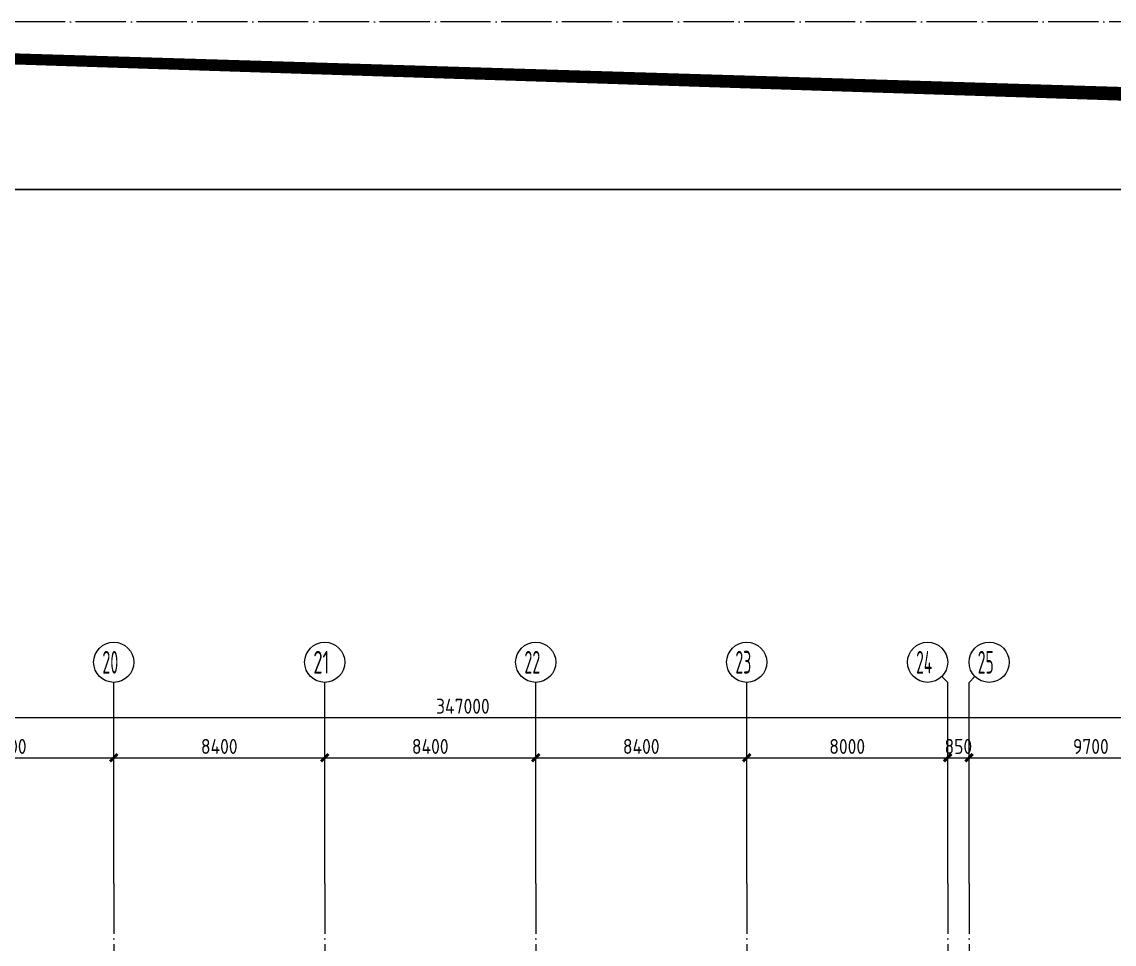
# Model space of a CAD drawing. Header units: inches. Extents: x 0 to 1813292486, y 0 to 3473589894.
# Drawn here: x 600578627 to 600622113, y 3473301276 to 3473337971 of the extents above; entities that cross this region are included whole.
import ezdxf
from ezdxf.enums import TextEntityAlignment as Align

# ---------------------------------------------------------------- set-up
doc = ezdxf.new("R2010")
doc.units = ezdxf.units.IN
doc.header["$LTSCALE"] = 1000
doc.header["$MEASUREMENT"] = 0
doc.linetypes.add('AX-MALL-GIRD-200$0$DOTE', pattern=[2.4200000000000004, 2, -0.2, 0.02, -0.2])
for name, color, linetype in [('A-Anno-Note', 241, 'Continuous'), ('AX-MALL-DIM-P02$0$A-Anno-Dims', 3, 'Continuous'), ('AX-MALL-DIM-P02$0$A-Detl-Thin', 131, 'Continuous'), ('AX-MALL-GIRD-200$0$A-Grid', 222, 'AX-MALL-GIRD-200$0$DOTE'), ('AX-MALL-GIRD-200$0$A-Grid-Iden', 11, 'Continuous'), ('AX-MALL-P02-200$0$A-Anno-Note', 241, 'Continuous'), ('AX-MALL-P02-200$0$X-Tlbk', 4, 'Continuous'), ('AX-MALL-WALL-P02$0$A-Anno-Note', 241, 'Continuous'), ('AX-MALL-WALL-P02-QT$0$A-Wind', 4, 'Continuous'), ('AX-MALL-ZTKD-P02$0$A-Anno-Note', 241, 'Continuous'), ('AXIS_TEXT', 7, 'Continuous')]:
    doc.layers.add(name, color=color, linetype=linetype)
doc.layers.add('yichutu', color=7, linetype='Continuous', true_color=0xffffff, plot=False)
doc.styles.add('AX-MALL-DIM-P02$0$_TCH_DIM_T3', font='gbenor.shx')
doc.styles.add('AX-MALL-GIRD-200$0$_TCH_AXIS', font='gbenor.shx', dxfattribs={"bigfont": 'gbcbig.shx'})
doc.styles.add('AX-MALL-GIRD-200$0$_TCH_DIM_T3', font='gbenor.shx')
doc.styles.add('COMPLEX', font='gbenor.shx', dxfattribs={"bigfont": 'gbcbig.shx'})
doc.dimstyles.new('AX-MALL-DIM-P02$0$_TCH_ARCH&&180', dxfattribs={"dimtxt": 535.5, "dimasz": 270, "dimexe": 450, "dimexo": 450, "dimgap": 137.25, "dimtad": 1, "dimdec": 0, "dimzin": 0, "dimdsep": 46, "dimtxsty": 'AX-MALL-DIM-P02$0$_TCH_DIM_T3', "dimblk": 'AX-MALL-DIM-P02$0$_ArchTick', "dimcen": 0.09, "dimclrt": 7, "dimazin": 2, "dimtfac": 1, "dimtdec": 0, "dimtix": 1, "dimtmove": 2, "dimatfit": 3, "dimfxl": 500, "dimtolj": 1, "dimtzin": 0, "dimarcsym": 0})
doc.dimstyles.new('AX-MALL-GIRD-200$0$_TCH_ARCH&&200', dxfattribs={"dimtxt": 595, "dimasz": 300, "dimexe": 500, "dimexo": 500, "dimgap": 152.5, "dimtad": 1, "dimdec": 0, "dimzin": 0, "dimdsep": 46, "dimtxsty": 'AX-MALL-GIRD-200$0$_TCH_DIM_T3', "dimblk": 'AX-MALL-GIRD-200$0$_ArchTick', "dimcen": 0.09, "dimclrt": 7, "dimazin": 2, "dimtfac": 1, "dimtdec": 0, "dimtix": 1, "dimtmove": 2, "dimatfit": 3, "dimfxl": 500, "dimtolj": 1, "dimtzin": 0, "dimarcsym": 0})

# ---------------------------------------------------------------- blocks, each defined once
blk = doc.blocks.new('_AXISO')
blk.add_circle((0, 0), 0.5)
at = {"layer": 'AXIS_TEXT', "style": 'COMPLEX', "width": 1.041666666666667}
blk.add_attdef('A', text='', height=0.56, dxfattribs=at).set_placement((-0.25, -0.28), (0.25, -0.28), align=Align.FIT)
blk = doc.blocks.new('AX-MALL-GIRD-200$0$_ArchTick')
at = {"color": 0, "linetype": 'ByBlock', "const_width": 0.4}
blk.add_lwpolyline([(-0.5, -0.5), (0.5, 0.5)], dxfattribs=at)
blk = doc.blocks.new('*D359')
at = {"layer": 'AX-MALL-GIRD-200$0$A-Grid-Iden', "color": 0, "lineweight": -2, "transparency": 16777216}
for p, q in [((600267989.9262162, 3473213084.920611), (600270293.9389054, 3473219269.70238)), ((600270119.3924896, 3473218801.158306), (600595288.9794267, 3473097665.945708)), ((600593159.5131532, 3473091949.708013), (600595463.5258425, 3473098134.489782))]:
    blk.add_line(p, q, dxfattribs=at)
at = {"layer": 'AX-MALL-GIRD-200$0$A-Grid-Iden', "color": 0, "lineweight": -2, "transparency": 16777216, "xscale": 300, "yscale": 300, "zscale": 300}
for p, rotation in [((600270119.3924896, 3473218801.158306), 159.568161308997), ((600595288.9794267, 3473097665.945708), 339.568161308997)]:
    blk.add_blockref('AX-MALL-GIRD-200$0$_ArchTick', p, dxfattribs=dict(at, rotation=rotation))
at = {"layer": 'AX-MALL-GIRD-200$0$A-Grid-Iden', "color": 7, "transparency": 16777216, "insert": (600432861.2777324, 3473158655.241673), "char_height": 595, "attachment_point": 5, "rotation": 339.56816132295063, "style": 'AX-MALL-GIRD-200$0$_TCH_DIM_T3'}
blk.add_mtext('\\A1;347000', dxfattribs=at)
blk = doc.blocks.new('*D378')
at = {"layer": 'AX-MALL-GIRD-200$0$A-Grid-Iden', "color": 0, "lineweight": -2, "transparency": 16777216}
for p, q in [((600409677.6540108, 3473160302.084458), (600411423.1181691, 3473164987.525192)), ((600411248.5717533, 3473164518.981119), (600419120.1121868, 3473161586.601332)), ((600417549.1944443, 3473157369.704672), (600419294.6586026, 3473162055.145405))]:
    blk.add_line(p, q, dxfattribs=at)
at = {"layer": 'AX-MALL-GIRD-200$0$A-Grid-Iden', "color": 0, "lineweight": -2, "transparency": 16777216, "xscale": 300, "yscale": 300, "zscale": 300}
for p, rotation in [((600411248.5717533, 3473164518.981119), 159.5681613084339), ((600419120.1121868, 3473161586.601332), 339.568161308434)]:
    blk.add_blockref('AX-MALL-GIRD-200$0$_ArchTick', p, dxfattribs=dict(at, rotation=rotation))
at = {"layer": 'AX-MALL-GIRD-200$0$A-Grid-Iden', "color": 7, "transparency": 16777216, "insert": (600415341.4337444, 3473163474.480892), "char_height": 595, "attachment_point": 5, "rotation": 339.56816133717393, "style": 'AX-MALL-GIRD-200$0$_TCH_DIM_T3'}
blk.add_mtext('\\A1;8400', dxfattribs=at)
blk = doc.blocks.new('*D379')
at = {"layer": 'AX-MALL-GIRD-200$0$A-Grid-Iden', "color": 0, "lineweight": -2, "transparency": 16777216}
for p, q in [((600417549.1944442, 3473157369.704671), (600419294.6586027, 3473162055.145405)), ((600419120.1121867, 3473161586.601332), (600426991.6526194, 3473158654.221546)), ((600425420.7348769, 3473154437.324885), (600427166.1990354, 3473159122.765619))]:
    blk.add_line(p, q, dxfattribs=at)
at = {"layer": 'AX-MALL-GIRD-200$0$A-Grid-Iden', "color": 0, "lineweight": -2, "transparency": 16777216, "xscale": 300, "yscale": 300, "zscale": 300}
for p, rotation in [((600419120.1121867, 3473161586.601332), 159.568161309211), ((600426991.6526194, 3473158654.221546), 339.568161309211)]:
    blk.add_blockref('AX-MALL-GIRD-200$0$_ArchTick', p, dxfattribs=dict(at, rotation=rotation))
at = {"layer": 'AX-MALL-GIRD-200$0$A-Grid-Iden', "color": 7, "transparency": 16777216, "insert": (600423212.9741772, 3473160542.101105), "char_height": 595, "attachment_point": 5, "rotation": 339.56816132295063, "style": 'AX-MALL-GIRD-200$0$_TCH_DIM_T3'}
blk.add_mtext('\\A1;8400', dxfattribs=at)
blk = doc.blocks.new('*D380')
at = {"layer": 'AX-MALL-GIRD-200$0$A-Grid-Iden', "color": 0, "lineweight": -2, "transparency": 16777216}
for p, q in [((600425420.734877, 3473154437.324886), (600427166.1990353, 3473159122.76562)), ((600426991.6526195, 3473158654.221546), (600434863.1930532, 3473155721.84176)), ((600433292.2753108, 3473151504.945099), (600435037.739469, 3473156190.385833))]:
    blk.add_line(p, q, dxfattribs=at)
at = {"layer": 'AX-MALL-GIRD-200$0$A-Grid-Iden', "color": 0, "lineweight": -2, "transparency": 16777216, "xscale": 300, "yscale": 300, "zscale": 300}
for p, rotation in [((600426991.6526195, 3473158654.221546), 159.5681613090017), ((600434863.1930532, 3473155721.84176), 339.5681613090017)]:
    blk.add_blockref('AX-MALL-GIRD-200$0$_ArchTick', p, dxfattribs=dict(at, rotation=rotation))
at = {"layer": 'AX-MALL-GIRD-200$0$A-Grid-Iden', "color": 7, "transparency": 16777216, "insert": (600431084.5146106, 3473157609.72132), "char_height": 595, "attachment_point": 5, "rotation": 339.56816132295063, "style": 'AX-MALL-GIRD-200$0$_TCH_DIM_T3'}
blk.add_mtext('\\A1;8400', dxfattribs=at)
blk = doc.blocks.new('*D381')
at = {"layer": 'AX-MALL-GIRD-200$0$A-Grid-Iden', "color": 0, "lineweight": -2, "transparency": 16777216}
for p, q in [((600433292.2753105, 3473151504.945099), (600435037.739469, 3473156190.385833)), ((600434863.1930532, 3473155721.84176), (600442734.7334859, 3473152789.461974)), ((600441163.8157432, 3473148572.565313), (600442909.2799017, 3473153258.006047))]:
    blk.add_line(p, q, dxfattribs=at)
at = {"layer": 'AX-MALL-GIRD-200$0$A-Grid-Iden', "color": 0, "lineweight": -2, "transparency": 16777216, "xscale": 300, "yscale": 300, "zscale": 300}
for p, rotation in [((600434863.1930532, 3473155721.84176), 159.5681613094948), ((600442734.7334859, 3473152789.461974), 339.5681613094948)]:
    blk.add_blockref('AX-MALL-GIRD-200$0$_ArchTick', p, dxfattribs=dict(at, rotation=rotation))
at = {"layer": 'AX-MALL-GIRD-200$0$A-Grid-Iden', "color": 7, "transparency": 16777216, "insert": (600438956.0550439, 3473154677.341532), "char_height": 595, "attachment_point": 5, "rotation": 339.5681613017562, "style": 'AX-MALL-GIRD-200$0$_TCH_DIM_T3'}
blk.add_mtext('\\A1;8400', dxfattribs=at)
blk = doc.blocks.new('*D382')
at = {"layer": 'AX-MALL-GIRD-200$0$A-Grid-Iden', "color": 0, "lineweight": -2, "transparency": 16777216}
for p, q in [((600441163.8157433, 3473148572.565313), (600442909.2799019, 3473153258.006047)), ((600442734.7334858, 3473152789.461974), (600450231.4386594, 3473149996.71932)), ((600448660.5209169, 3473145779.822659), (600450405.9850755, 3473150465.263393))]:
    blk.add_line(p, q, dxfattribs=at)
at = {"layer": 'AX-MALL-GIRD-200$0$A-Grid-Iden', "color": 0, "lineweight": -2, "transparency": 16777216, "xscale": 300, "yscale": 300, "zscale": 300}
for p, rotation in [((600442734.7334858, 3473152789.461974), 159.5681613086896), ((600450231.4386594, 3473149996.71932), 339.5681613086896)]:
    blk.add_blockref('AX-MALL-GIRD-200$0$_ArchTick', p, dxfattribs=dict(at, rotation=rotation))
at = {"layer": 'AX-MALL-GIRD-200$0$A-Grid-Iden', "color": 7, "transparency": 16777216, "insert": (600446640.1778467, 3473151814.780313), "char_height": 595, "attachment_point": 5, "rotation": 339.56816132295063, "style": 'AX-MALL-GIRD-200$0$_TCH_DIM_T3'}
blk.add_mtext('\\A1;8000', dxfattribs=at)
blk = doc.blocks.new('*D383')
at = {"layer": 'AX-MALL-GIRD-200$0$A-Grid-Iden', "color": 0, "lineweight": -2, "transparency": 16777216}
for p, q in [((600448660.5209169, 3473145779.82266), (600450405.9850755, 3473150465.263394)), ((600449457.045842, 3473145483.093753), (600451202.5100006, 3473150168.534487)), ((600450231.4386597, 3473149996.719321), (600451027.9635848, 3473149699.990414))]:
    blk.add_line(p, q, dxfattribs=at)
at = {"layer": 'AX-MALL-GIRD-200$0$A-Grid-Iden', "color": 0, "lineweight": -2, "transparency": 16777216, "xscale": 300, "yscale": 300, "zscale": 300}
for p, rotation in [((600450231.4386597, 3473149996.719321), 159.5681613063323), ((600451027.9635848, 3473149699.990414), 339.5681613063323)]:
    blk.add_blockref('AX-MALL-GIRD-200$0$_ArchTick', p, dxfattribs=dict(at, rotation=rotation))
at = {"layer": 'AX-MALL-GIRD-200$0$A-Grid-Iden', "color": 7, "transparency": 16777216, "insert": (600450786.7928965, 3473150270.044533), "char_height": 595, "attachment_point": 5, "rotation": 339.56816132295063, "style": 'AX-MALL-GIRD-200$0$_TCH_DIM_T3'}
blk.add_mtext('\\A1;850', dxfattribs=at)
blk = doc.blocks.new('*D384')
at = {"layer": 'AX-MALL-GIRD-200$0$A-Grid-Iden', "color": 0, "lineweight": -2, "transparency": 16777216}
for p, q in [((600449457.0458422, 3473145483.093752), (600451202.510001, 3473150168.534487)), ((600451027.9635851, 3473149699.990414), (600460117.7186091, 3473146313.789946)), ((600458546.8008661, 3473142096.893285), (600460292.2650249, 3473146782.334019))]:
    blk.add_line(p, q, dxfattribs=at)
at = {"layer": 'AX-MALL-GIRD-200$0$A-Grid-Iden', "color": 0, "lineweight": -2, "transparency": 16777216, "xscale": 300, "yscale": 300, "zscale": 300}
for p, rotation in [((600451027.9635851, 3473149699.990414), 159.5681613087681), ((600460117.7186091, 3473146313.789946), 339.5681613087681)]:
    blk.add_blockref('AX-MALL-GIRD-200$0$_ArchTick', p, dxfattribs=dict(at, rotation=rotation))
at = {"layer": 'AX-MALL-GIRD-200$0$A-Grid-Iden', "color": 7, "transparency": 16777216, "insert": (600455729.9328709, 3473148428.579845), "char_height": 595, "attachment_point": 5, "rotation": 339.56816132295063, "style": 'AX-MALL-GIRD-200$0$_TCH_DIM_T3'}
blk.add_mtext('\\A1;9700', dxfattribs=at)
blk = doc.blocks.new('AX-MALL-DIM-P02$0$_ArchTick')
at = {"color": 0, "linetype": 'ByBlock', "const_width": 0.4}
blk.add_lwpolyline([(-0.5, -0.5), (0.5, 0.5)], dxfattribs=at)
blk = doc.blocks.new('*D1564')
at = {"layer": 'AX-MALL-DIM-P02$0$A-Anno-Dims', "color": 0, "lineweight": -2, "transparency": 16777216}
for p, q in [((600412133.7630763, 3473146556.71684), (600412590.8370862, 3473147783.664514)), ((600412433.7453122, 3473147361.974847), (600445559.8113129, 3473135021.54327)), ((600445259.8290768, 3473134216.285262), (600445716.9030869, 3473135443.232936))]:
    blk.add_line(p, q, dxfattribs=at)
at = {"layer": 'AX-MALL-DIM-P02$0$A-Anno-Dims', "color": 0, "lineweight": -2, "transparency": 16777216, "xscale": 270, "yscale": 270, "zscale": 270}
for p, rotation in [((600412433.7453122, 3473147361.974847), 159.5681613500913), ((600445559.8113129, 3473135021.54327), 339.5681613500913)]:
    blk.add_blockref('AX-MALL-DIM-P02$0$_ArchTick', p, dxfattribs=dict(at, rotation=rotation))
at = {"layer": 'AX-MALL-DIM-P02$0$A-Anno-Dims', "color": 7, "transparency": 16777216, "insert": (600429138.160909, 3473141571.279758), "char_height": 535.5, "attachment_point": 5, "rotation": 339.5681613500913, "style": 'AX-MALL-DIM-P02$0$_TCH_DIM_T3'}
blk.add_mtext('\\A1;35350', dxfattribs=at)
blk = doc.blocks.new('yct-2230-841-446111.5-168242.05-200.05-7.0')
at = {"layer": 'yichutu', "color": 7, "true_color": 0xffffff}
blk.add_lwpolyline([(0, 0), (0, 168242.05), (446111.5, 168242.05), (446111.5, 0)], close=True, dxfattribs=at)
blk = doc.blocks.new('AX-MALL-GIRD-200')
at = {"layer": 'AX-MALL-GIRD-200$0$A-Grid'}
for p, q in [((600417374.6480286, 3473156901.160599), (600378645.1090794, 3473052937.433517)), ((600425246.1884615, 3473153968.780813), (600386516.6495125, 3473050005.053731)), ((600433117.728895, 3473151036.401026), (600394388.1899457, 3473047072.673945)), ((600440989.2693273, 3473148104.021239), (600402259.7303778, 3473044140.294158)), ((600448485.974502, 3473145311.278587), (600409756.4355524, 3473041347.551506)), ((600449282.4994268, 3473145014.54968), (600410552.9604772, 3473041050.822598))]:
    blk.add_line(p, q, dxfattribs=at)
blk.add_lwpolyline([(600121810.723207, 3473109514.681516), (600627098.0007555, 3472921280.343968), (600690585.7046146, 3473091703.708048), (600185298.4270658, 3473279938.045597)], close=True, dxfattribs=at)
at = {"layer": 'AX-MALL-GIRD-200$0$A-Grid-Iden'}
for p, q in [((600417374.6480284, 3473156901.160598), (600420167.3906819, 3473164397.865773)), ((600425246.1884614, 3473153968.780812), (600428038.9311149, 3473161465.485986)), ((600433117.7288946, 3473151036.401026), (600435910.4715481, 3473158533.1062)), ((600440989.2693274, 3473148104.02124), (600443782.0119809, 3473155600.726414)), ((600451140.9412827, 3473153109.35471), (600451278.7171551, 3473152807.98376)), ((600448485.9745016, 3473145311.278586), (600451278.7171551, 3473152807.98376)), ((600449282.4994264, 3473145014.549679), (600452075.2420799, 3473152511.254853)), ((600452376.6130292, 3473152649.030725), (600452075.2420799, 3473152511.254853))]:
    blk.add_line(p, q, dxfattribs=at)
ref = blk.add_blockref('_AXISO', (600420446.6649473, 3473165147.53629), dxfattribs=dict(at, xscale=1600, yscale=1600, zscale=1600))
ref.add_attrib('A', '20', dxfattribs={"height": 905.0966799187808, "rotation": 339.5681612714663, "style": 'AX-MALL-GIRD-200$0$_TCH_AXIS', "width": 0.5250000000141948}).set_placement((600419864.6058807, 3473164881.439987), (600420458.3146399, 3473164660.266052), align=Align.FIT)
ref = blk.add_blockref('_AXISO', (600428318.2053803, 3473162215.156504), dxfattribs=dict(at, xscale=1600, yscale=1600, zscale=1600))
ref.add_attrib('A', '21', dxfattribs={"height": 905.0966799187808, "rotation": 339.5681613156389, "style": 'AX-MALL-GIRD-200$0$_TCH_AXIS', "width": 0.5249999999688262}).set_placement((600427736.1463137, 3473161949.0602), (600428329.855073, 3473161727.886266), align=Align.FIT)
ref = blk.add_blockref('_AXISO', (600436189.7458135, 3473159282.776718), dxfattribs=dict(at, xscale=1600, yscale=1600, zscale=1600))
ref.add_attrib('A', '22', dxfattribs={"height": 905.0966799187808, "rotation": 339.5681613231658, "style": 'AX-MALL-GIRD-200$0$_TCH_AXIS', "width": 0.5250000001539603}).set_placement((600435607.6867466, 3473159016.680414), (600436201.3955061, 3473158795.50648), align=Align.FIT)
ref = blk.add_blockref('_AXISO', (600444061.2862463, 3473156350.396931), dxfattribs=dict(at, xscale=1600, yscale=1600, zscale=1600))
ref.add_attrib('A', '23', dxfattribs={"height": 905.0966799187808, "rotation": 339.5681613156389, "style": 'AX-MALL-GIRD-200$0$_TCH_AXIS', "width": 0.5249999999688261}).set_placement((600443479.2271795, 3473156084.300628), (600444072.9359388, 3473155863.126694), align=Align.FIT)
ref = blk.add_blockref('_AXISO', (600450808.3209031, 3473153836.928543), dxfattribs=dict(at, xscale=1600, yscale=1600, zscale=1600))
ref.add_attrib('A', '24', dxfattribs={"height": 905.0966799187808, "rotation": 339.5681613156389, "style": 'AX-MALL-GIRD-200$0$_TCH_AXIS', "width": 0.5249999999688263}).set_placement((600450226.2618365, 3473153570.832239), (600450819.9705958, 3473153349.658305), align=Align.FIT)
ref = blk.add_blockref('_AXISO', (600453104.1868626, 3473152981.651105), dxfattribs=dict(at, xscale=1600, yscale=1600, zscale=1600))
ref.add_attrib('A', '25', dxfattribs={"height": 905.0966799187808, "rotation": 339.5681613231658, "style": 'AX-MALL-GIRD-200$0$_TCH_AXIS', "width": 0.5250000001539603}).set_placement((600452522.1277957, 3473152715.554802), (600453115.8365552, 3473152494.380868), align=Align.FIT)
for base, p1, p2, angle, picture, middle, turn in [((600595288.9794267, 3473097665.945708), (600267815.3798003, 3473212616.376537), (600592984.9667375, 3473091481.163939), 339.568161308997, '*D359', (600432861.2777324, 3473158655.241673), 339.5681613229506), ((600419120.1121868, 3473161586.601332), (600409503.1075948, 3473159833.540385), (600417374.6480284, 3473156901.160598), 339.56816130538607, '*D378', (600415341.4337444, 3473163474.480892), 339.5681613371739), ((600426991.6526194, 3473158654.221546), (600417374.6480285, 3473156901.160598), (600425246.1884611, 3473153968.780812), 339.56816130921095, '*D379', (600423212.9741772, 3473160542.101105), 339.5681613229506), ((600434863.1930532, 3473155721.84176), (600425246.1884611, 3473153968.780812), (600433117.7288948, 3473151036.401026), 339.5681613120495, '*D380', (600431084.5146106, 3473157609.72132), 339.5681613229506), ((600442734.7334859, 3473152789.461974), (600433117.7288948, 3473151036.401026), (600440989.2693275, 3473148104.02124), 339.56816131254266, '*D381', (600438956.0550439, 3473154677.341532), 339.5681613017562), ((600450231.4386594, 3473149996.71932), (600440989.2693274, 3473148104.02124), (600448485.9745011, 3473145311.278586), 339.56816130228907, '*D382', (600446640.1778467, 3473151814.780313), 339.5681613229506), ((600451027.9635848, 3473149699.990414), (600448485.974501, 3473145311.278586), (600449282.4994261, 3473145014.549679), 339.5681613063323, '*D383', (600450786.7928965, 3473150270.044533), 339.5681613229506), ((600460117.7186091, 3473146313.789946), (600449282.4994262, 3473145014.549679), (600458372.2544504, 3473141628.349212), 339.5681613140468, '*D384', (600455729.9328709, 3473148428.579845), 339.5681613229506)]:
    dim = blk.add_linear_dim(base=base, p1=p1, p2=p2, angle=angle, dimstyle='AX-MALL-GIRD-200$0$_TCH_ARCH&&200', override={"dimgap": 0}, dxfattribs=at)
    dim.commit()
    dim.dimension.update_dxf_attribs({"geometry": picture, "text_midpoint": middle, "dimtype": 129, "text_rotation": turn})
blk = doc.blocks.new('AX-MALL-WALL-P02-QT')
at = {"layer": 'AX-MALL-WALL-P02-QT$0$A-Wind'}
blk.add_blockref('AX-MALL-GIRD-200', (0, 0), dxfattribs=at)
blk = doc.blocks.new('AX-MALL-WALL-P02')
at = {"layer": 'AX-MALL-WALL-P02$0$A-Anno-Note'}
blk.add_blockref('AX-MALL-WALL-P02-QT', (0, 0), dxfattribs=at)
blk = doc.blocks.new('AX-MALL-ZTKD-P02')
at = {"layer": 'AX-MALL-ZTKD-P02$0$A-Anno-Note'}
blk.add_blockref('AX-MALL-GIRD-200', (0, 0), dxfattribs=at)
blk = doc.blocks.new('AX-MALL-DIM-P02')
at = {"layer": 'AX-MALL-DIM-P02$0$A-Detl-Thin'}
blk.add_blockref('AX-MALL-ZTKD-P02', (-2.384185791015625e-06, 9.5367431640625e-07), dxfattribs=at)
at = {"layer": 'AX-MALL-DIM-P02$0$A-Anno-Dims'}
dim = blk.add_aligned_dim(p1=(600411976.6713023, 3473146135.027174), p2=(600445102.7373031, 3473133794.595596), distance=1309.3193826642464, dimstyle='AX-MALL-DIM-P02$0$_TCH_ARCH&&180', dxfattribs=at)
dim.commit()
dim.dimension.update_dxf_attribs({"geometry": '*D1564', "text_midpoint": (600429138.160909, 3473141571.279758)})
blk = doc.blocks.new('AX-MALL-P02-200')
at = {"layer": 'AX-MALL-P02-200$0$A-Anno-Note'}
blk.add_blockref('AX-MALL-WALL-P02', (0, 0), dxfattribs=at)
at = {"layer": 'AX-MALL-P02-200$0$X-Tlbk'}
blk.add_lwpolyline([(600182351.0824882, 3473094412.306256), (600600292.3959695, 3472938716.903233), (600659009.8102252, 3473096335.129436), (600241068.4967592, 3473252030.532459)], close=True, dxfattribs=at)
at = {"layer": 'AX-MALL-P02-200$0$X-Tlbk', "const_width": 200}
blk.add_lwpolyline([(600187734.7089074, 3473094541.018292), (600599116.4053686, 3472941289.265293), (600656437.4483023, 3473095159.138958), (600245055.7518562, 3473248410.891957)], close=True, dxfattribs=at)
at = {"layer": 'AX-MALL-P02-200$0$A-Anno-Note'}
blk.add_blockref('AX-MALL-DIM-P02', (0, 0), dxfattribs=at)

msp = doc.modelspace()

# ---------------------------------------------------------------- block references
at = {"layer": 'A-Anno-Note', "rotation": 20.43183869077545}
msp.add_blockref('AX-MALL-P02-200', (1250392458.527329, 9048125.682563305), dxfattribs=at)

# ---------------------------------------------------------------- next in the draw order: block references
at = {"layer": 'yichutu'}
msp.add_blockref('yct-2230-841-446111.5-168242.05-200.05-7.0', (600383765.8413509, 3473163066.459832), dxfattribs=at)

doc.saveas('drawing.dxf')
